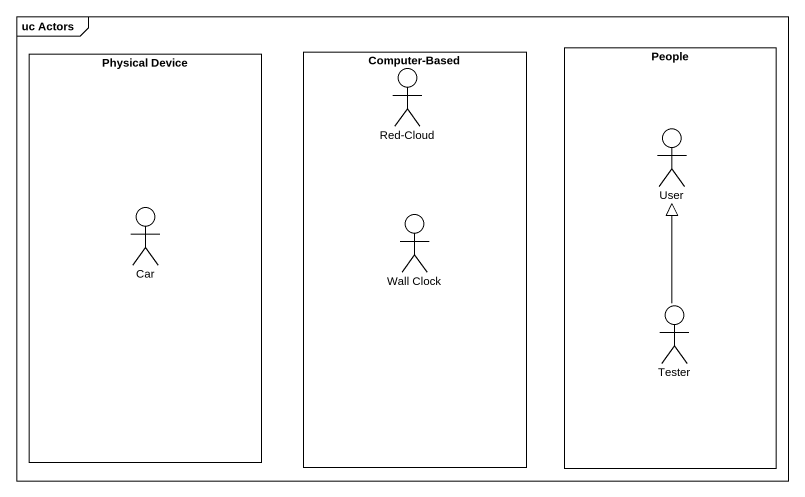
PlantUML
@startuml
mainframe uc Actors
rectangle "Physical Device" as Physical_Device {
  actor Car
}
rectangle "Computer-Based" as Computer_Based {
  actor "Red-Cloud" as Red_Cloud
  actor "Wall Clock" as Wall_Clock
}
rectangle People {
  actor User
  actor Tester
}
Tester -up-|> User
@enduml
